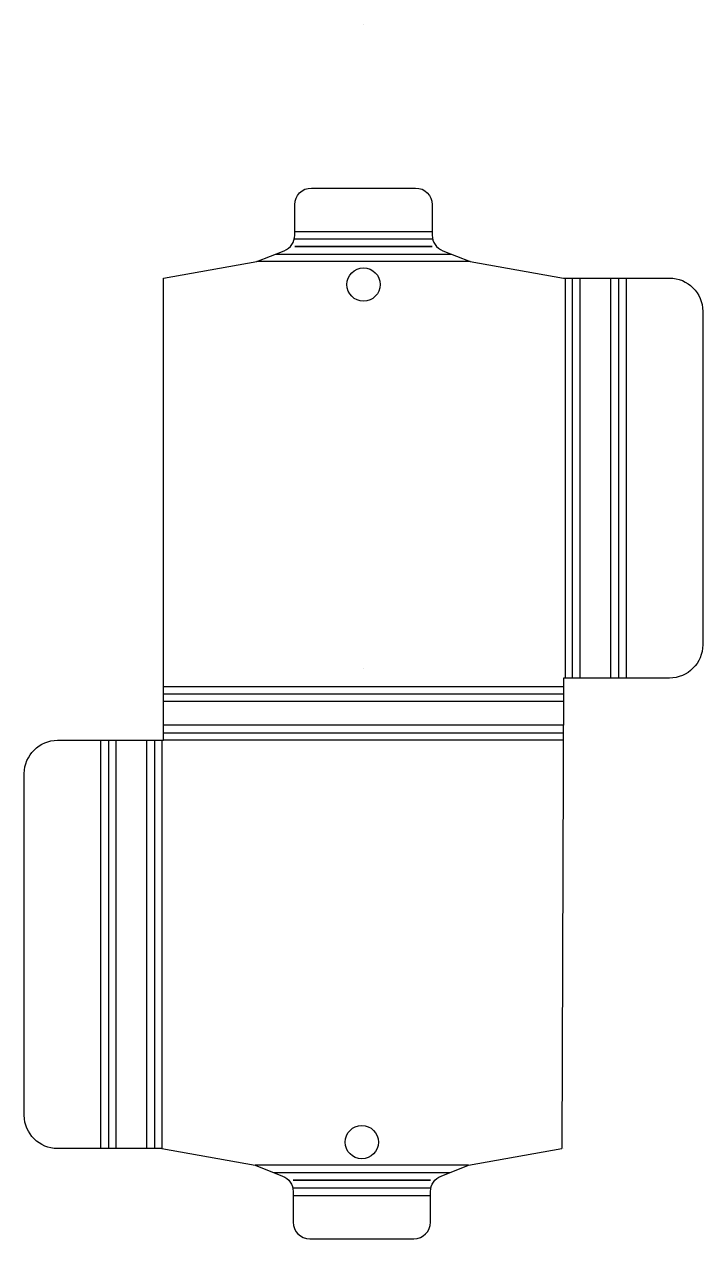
# Model space of a CAD drawing. Header units: millimetres. Extents: x 65 to 146, y 80 to 226.
import ezdxf

# ---------------------------------------------------------------- set-up
doc = ezdxf.new("R2010")
doc.units = ezdxf.units.MM
doc.header["$MEASUREMENT"] = 0
for name, color, linetype in [('BEND', 7, 'Continuous'), ('BEND_EXTENT', 7, 'Continuous'), ('OUTER_PROFILES', 7, 'Continuous')]:
    doc.layers.add(name, color=color, linetype=linetype)

# ---------------------------------------------------------------- blocks, each defined once
blk = doc.blocks.new('block 2')
at = {"layer": 'OUTER_PROFILES', "color": 7, "lineweight": 25, "true_color": 0xffffff}
blk.add_lwpolyline([(129.3, 91.06), (129.3, 91.06)], dxfattribs=at)
blk.add_open_spline([(81.1, 91.06), (81.1, 91.06), (68.59, 91.06), (68.59, 91.06), (66.38, 91.06), (64.59, 92.85), (64.59, 95.06), (64.59, 95.06), (64.59, 136.06), (64.59, 136.06), (64.59, 138.27), (66.38, 140.06), (68.59, 140.06), (68.59, 140.06), (81.3, 140.06), (81.3, 140.06), (81.3, 140.06), (81.3, 195.53), (81.3, 195.53), (81.3, 195.53), (92.52, 197.5), (92.52, 197.5), (92.52, 197.5), (95.8, 198.81), (95.8, 198.81), (96.56, 199.12), (97.05, 199.85), (97.05, 200.67), (97.05, 200.67), (97.05, 204.33), (97.05, 204.33), (97.05, 205.44), (97.95, 206.33), (99.05, 206.33), (99.05, 206.33), (111.55, 206.33), (111.55, 206.33), (112.66, 206.33), (113.55, 205.44), (113.55, 204.33), (113.55, 204.33), (113.55, 200.67), (113.55, 200.67), (113.55, 199.85), (114.05, 199.12), (114.81, 198.81), (114.81, 198.81), (118.09, 197.5), (118.09, 197.5), (118.09, 197.5), (129.3, 195.53), (129.3, 195.53), (129.3, 195.53), (130.75, 195.53), (130.75, 195.53), (130.75, 195.53), (136.82, 195.53), (136.82, 195.53), (136.82, 195.53), (142.02, 195.53), (142.02, 195.53), (144.23, 195.53), (146.02, 193.74), (146.02, 191.53), (146.02, 191.53), (146.02, 151.53), (146.02, 151.53), (146.02, 149.32), (144.23, 147.53), (142.02, 147.53), (142.02, 147.53), (136.82, 147.53), (136.82, 147.53), (136.82, 147.53), (130.75, 147.53), (130.75, 147.53), (130.75, 147.53), (129.3, 147.53), (129.3, 147.53), (129.3, 147.53), (129.1, 91.06), (129.1, 91.06)], degree=3, knots=[0, 0, 0, 0, 1, 1, 1, 2, 2, 2, 3, 3, 3, 4, 4, 4, 5, 5, 5, 6, 6, 6, 7, 7, 7, 8, 8, 8, 9, 9, 9, 10, 10, 10, 11, 11, 11, 12, 12, 12, 13, 13, 13, 14, 14, 14, 15, 15, 15, 16, 16, 16, 17, 17, 17, 18, 18, 18, 19, 19, 19, 20, 20, 20, 21, 21, 21, 22, 22, 22, 23, 23, 23, 24, 24, 24, 25, 25, 25, 26, 26, 26, 27, 27, 27, 27], dxfattribs=at)
blk = doc.blocks.new('block 3')
at = {"layer": 'BEND', "color": 7, "lineweight": 25, "true_color": 0xffffff}
blk.add_lwpolyline([(81.3, 145.62), (129.3, 145.62)], dxfattribs=at)
blk = doc.blocks.new('block 4')
at = {"layer": 'BEND', "color": 7, "lineweight": 25, "true_color": 0xffffff}
blk.add_lwpolyline([(130.41, 147.53), (130.41, 195.53)], dxfattribs=at)
blk = doc.blocks.new('block 5')
at = {"layer": 'BEND', "color": 7, "lineweight": 25, "true_color": 0xffffff}
blk.add_lwpolyline([(94.79, 198.41), (115.82, 198.41)], dxfattribs=at)
blk = doc.blocks.new('block 6')
at = {"layer": 'BEND', "color": 7, "lineweight": 25, "true_color": 0xffffff}
blk.add_lwpolyline([(135.92, 195.53), (135.92, 147.53)], dxfattribs=at)
blk = doc.blocks.new('block 7')
at = {"layer": 'BEND', "color": 7, "lineweight": 25, "true_color": 0xffffff}
blk.add_lwpolyline([(81.3, 140.96), (129.3, 140.96)], dxfattribs=at)
blk = doc.blocks.new('block 8')
at = {"layer": 'BEND', "color": 7, "lineweight": 25, "true_color": 0xffffff}
blk.add_lwpolyline([(97.05, 200.23), (113.55, 200.23)], dxfattribs=at)
blk = doc.blocks.new('block 9')
at = {"layer": 'BEND', "color": 7, "lineweight": 25, "true_color": 0xffffff}
blk.add_lwpolyline([(80.2, 140.06), (80.2, 91.06)], dxfattribs=at)
blk = doc.blocks.new('block 10')
at = {"layer": 'BEND', "color": 7, "lineweight": 25, "true_color": 0xffffff}
blk.add_lwpolyline([(74.69, 140.06), (74.69, 91.06)], dxfattribs=at)
blk = doc.blocks.new('block 11')
at = {"layer": 'BEND_EXTENT', "color": 7, "lineweight": 25, "true_color": 0xffffff}
blk.add_lwpolyline([(97.05, 201.13), (113.55, 201.13)], dxfattribs=at)
blk = doc.blocks.new('block 12')
at = {"layer": 'BEND_EXTENT', "color": 7, "lineweight": 25, "true_color": 0xffffff}
blk.add_lwpolyline([(113.55, 199.32), (97.05, 199.32)], dxfattribs=at)
blk = doc.blocks.new('block 13')
at = {"layer": 'BEND_EXTENT', "color": 7, "lineweight": 25, "true_color": 0xffffff}
blk.add_lwpolyline([(73.79, 91.06), (73.79, 140.06)], dxfattribs=at)
blk = doc.blocks.new('block 14')
at = {"layer": 'BEND_EXTENT', "color": 7, "lineweight": 25, "true_color": 0xffffff}
blk.add_lwpolyline([(75.59, 140.06), (75.59, 91.06)], dxfattribs=at)
blk = doc.blocks.new('block 15')
at = {"layer": 'BEND_EXTENT', "color": 7, "lineweight": 25, "true_color": 0xffffff}
blk.add_lwpolyline([(79.29, 91.06), (79.29, 140.06)], dxfattribs=at)
blk = doc.blocks.new('block 16')
at = {"layer": 'BEND_EXTENT', "color": 7, "lineweight": 25, "true_color": 0xffffff}
blk.add_lwpolyline([(81.1, 140.06), (81.1, 91.06)], dxfattribs=at)
blk = doc.blocks.new('block 17')
at = {"layer": 'BEND_EXTENT', "color": 7, "lineweight": 25, "true_color": 0xffffff}
blk.add_lwpolyline([(131.31, 147.53), (131.31, 195.53)], dxfattribs=at)
blk = doc.blocks.new('block 18')
at = {"layer": 'BEND_EXTENT', "color": 7, "lineweight": 25, "true_color": 0xffffff}
blk.add_lwpolyline([(129.5, 195.53), (129.5, 147.53)], dxfattribs=at)
blk = doc.blocks.new('block 19')
at = {"layer": 'BEND_EXTENT', "color": 7, "lineweight": 25, "true_color": 0xffffff}
blk.add_lwpolyline([(135.01, 147.53), (135.01, 195.53)], dxfattribs=at)
blk = doc.blocks.new('block 20')
at = {"layer": 'BEND_EXTENT', "color": 7, "lineweight": 25, "true_color": 0xffffff}
blk.add_lwpolyline([(118.09, 197.5), (92.52, 197.5)], dxfattribs=at)
blk = doc.blocks.new('block 21')
at = {"layer": 'BEND_EXTENT', "color": 7, "lineweight": 25, "true_color": 0xffffff}
blk.add_lwpolyline([(81.3, 146.53), (129.3, 146.53)], dxfattribs=at)
blk = doc.blocks.new('block 22')
at = {"layer": 'BEND_EXTENT', "color": 7, "lineweight": 25, "true_color": 0xffffff}
blk.add_lwpolyline([(136.82, 195.53), (136.82, 147.53)], dxfattribs=at)
blk = doc.blocks.new('block 23')
at = {"layer": 'BEND_EXTENT', "color": 7, "lineweight": 25, "true_color": 0xffffff}
blk.add_lwpolyline([(97.05, 199.31), (113.55, 199.31)], dxfattribs=at)
blk = doc.blocks.new('block 24')
at = {"layer": 'BEND_EXTENT', "color": 7, "lineweight": 25, "true_color": 0xffffff}
blk.add_lwpolyline([(129.3, 140.06), (81.3, 140.06)], dxfattribs=at)
blk = doc.blocks.new('block 25')
at = {"layer": 'BEND_EXTENT', "color": 7, "lineweight": 25, "true_color": 0xffffff}
blk.add_lwpolyline([(129.3, 141.87), (81.3, 141.87)], dxfattribs=at)
blk = doc.blocks.new('block 26')
at = {"layer": 'BEND_EXTENT', "color": 7, "lineweight": 25, "true_color": 0xffffff}
blk.add_lwpolyline([(129.3, 144.72), (81.3, 144.72)], dxfattribs=at)
blk = doc.blocks.new('block 27')
at = {"layer": 'BEND_EXTENT', "color": 7, "lineweight": 25, "true_color": 0xffffff}
blk.add_lwpolyline([(94.59, 88.18), (115.62, 88.18)], dxfattribs=at)
blk = doc.blocks.new('block 28')
at = {"layer": 'BEND_EXTENT', "color": 7, "lineweight": 25, "true_color": 0xffffff}
blk.add_lwpolyline([(96.85, 86.36), (113.35, 86.36)], dxfattribs=at)
blk = doc.blocks.new('block 29')
at = {"layer": 'BEND_EXTENT', "color": 7, "lineweight": 25, "true_color": 0xffffff}
blk.add_lwpolyline([(96.85, 85.45), (113.35, 85.45)], dxfattribs=at)
blk = doc.blocks.new('block 30')
at = {"layer": 'BEND_EXTENT', "color": 7, "lineweight": 25, "true_color": 0xffffff}
blk.add_lwpolyline([(113.35, 87.26), (96.85, 87.26)], dxfattribs=at)
blk = doc.blocks.new('block 31')
at = {"layer": 'BEND_EXTENT', "color": 7, "lineweight": 25, "true_color": 0xffffff}
blk.add_lwpolyline([(117.89, 89.08), (92.32, 89.08)], dxfattribs=at)
blk = doc.blocks.new('block 32')
at = {"layer": 'BEND_EXTENT', "color": 7, "lineweight": 25, "true_color": 0xffffff}
blk.add_lwpolyline([(96.85, 87.27), (113.35, 87.27)], dxfattribs=at)

msp = doc.modelspace()

# ---------------------------------------------------------------- linework, layer by layer
at = {"layer": 'BEND_EXTENT', "color": 7, "lineweight": 25, "true_color": 0xffffff}
msp.add_open_spline([(81.1, 91.06), (81.1, 91.06), (92.32, 89.08), (92.32, 89.08), (92.32, 89.08), (95.6, 87.77), (95.6, 87.77), (96.36, 87.47), (96.85, 86.73), (96.85, 85.92), (96.85, 85.92), (96.85, 82.25), (96.85, 82.25), (96.85, 81.15), (97.75, 80.25), (98.85, 80.25), (98.85, 80.25), (111.35, 80.25), (111.35, 80.25), (112.46, 80.25), (113.35, 81.15), (113.35, 82.25), (113.35, 82.25), (113.35, 85.92), (113.35, 85.92), (113.35, 86.73), (113.85, 87.47), (114.61, 87.77), (114.61, 87.77), (117.89, 89.08), (117.89, 89.08), (117.89, 89.08), (129.1, 91.06), (129.1, 91.06)], degree=3, knots=[0, 0, 0, 0, 1, 1, 1, 2, 2, 2, 3, 3, 3, 4, 4, 4, 5, 5, 5, 6, 6, 6, 7, 7, 7, 8, 8, 8, 9, 9, 9, 10, 10, 10, 11, 11, 11, 11], dxfattribs=at)
at = {"layer": 'OUTER_PROFILES', "color": 7, "lineweight": 25, "true_color": 0xffffff}
for points in [[(105.3, 225.98), (105.3, 225.98)], [(105.3, 148.7), (105.3, 148.7)]]:
    msp.add_lwpolyline(points, dxfattribs=at)
for points in [[(103.31, 194.75), (103.31, 193.64), (104.2, 192.75), (105.31, 192.75), (106.41, 192.75), (107.31, 193.64), (107.31, 194.75), (107.31, 195.85), (106.41, 196.75), (105.31, 196.75), (104.2, 196.75), (103.31, 195.85), (103.31, 194.75)], [(107.1, 91.84), (107.1, 92.94), (106.21, 93.84), (105.1, 93.84), (104, 93.84), (103.1, 92.94), (103.1, 91.84), (103.1, 90.73), (104, 89.84), (105.1, 89.84), (106.21, 89.84), (107.1, 90.73), (107.1, 91.84)]]:
    msp.add_open_spline(points, degree=3, knots=[0, 0, 0, 0, 1, 1, 1, 2, 2, 2, 3, 3, 3, 4, 4, 4, 4], dxfattribs=at)

# ---------------------------------------------------------------- block references
at = {"layer": 'BEND'}
for name in ['block 8', 'block 5', 'block 4', 'block 6', 'block 3', 'block 10', 'block 9', 'block 7']:
    msp.add_blockref(name, (0, 0), dxfattribs=at)
at = {"layer": 'BEND_EXTENT'}
for name in ['block 11', 'block 12', 'block 23', 'block 20', 'block 18', 'block 17', 'block 19', 'block 22', 'block 21', 'block 26', 'block 25', 'block 13', 'block 14', 'block 15', 'block 16', 'block 24', 'block 31', 'block 27', 'block 32', 'block 30', 'block 28', 'block 29']:
    msp.add_blockref(name, (0, 0), dxfattribs=at)
at = {"layer": 'OUTER_PROFILES'}
msp.add_blockref('block 2', (0, 0), dxfattribs=at)

doc.saveas('drawing.dxf')
